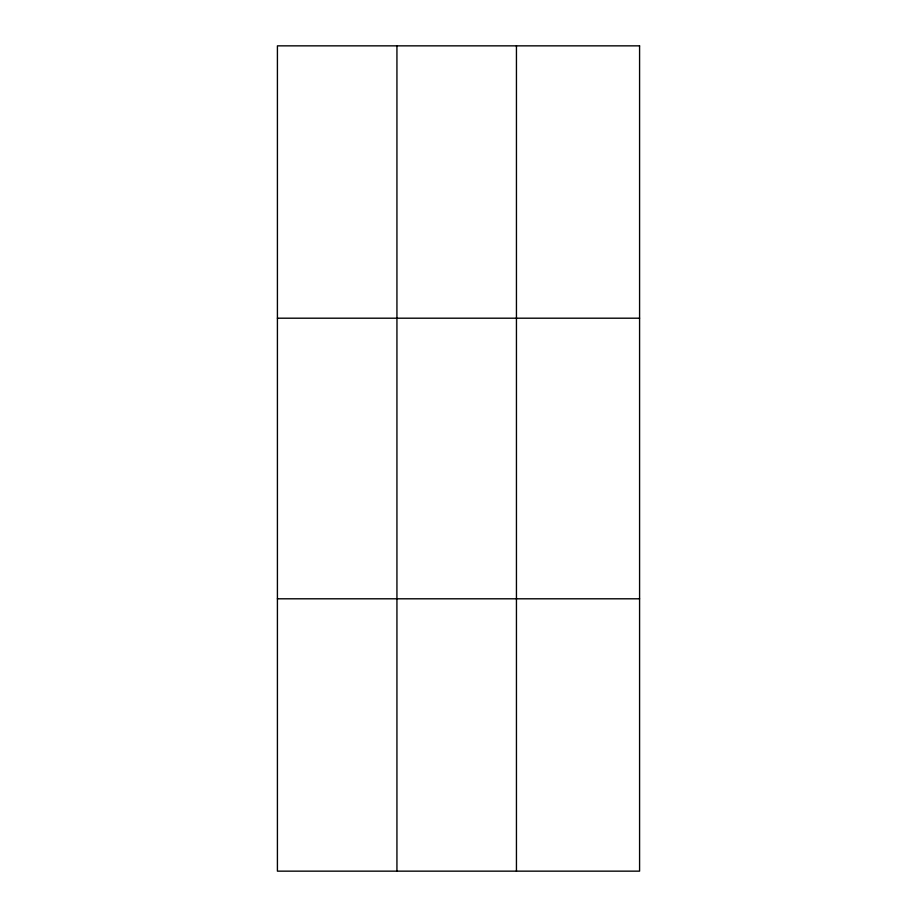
<?xml version="1.0" encoding="UTF-8"?>
<svg xmlns="http://www.w3.org/2000/svg" width="917" height="917" viewBox="0 0 917 917"><rect width="100%" height="100%" fill="white"/><g stroke="black" fill="none" stroke-linecap="round" stroke-linejoin="round"><path stroke-width="1.38" d="M396.935 45.85L396.935 871.15M516.443 45.85L516.443 871.15M277.415 318.199L639.585 318.199M277.415 598.801L639.585 598.801M639.585 45.85L639.585 871.15L277.415 871.15L277.415 45.85L639.585 45.85"/></g></svg>
